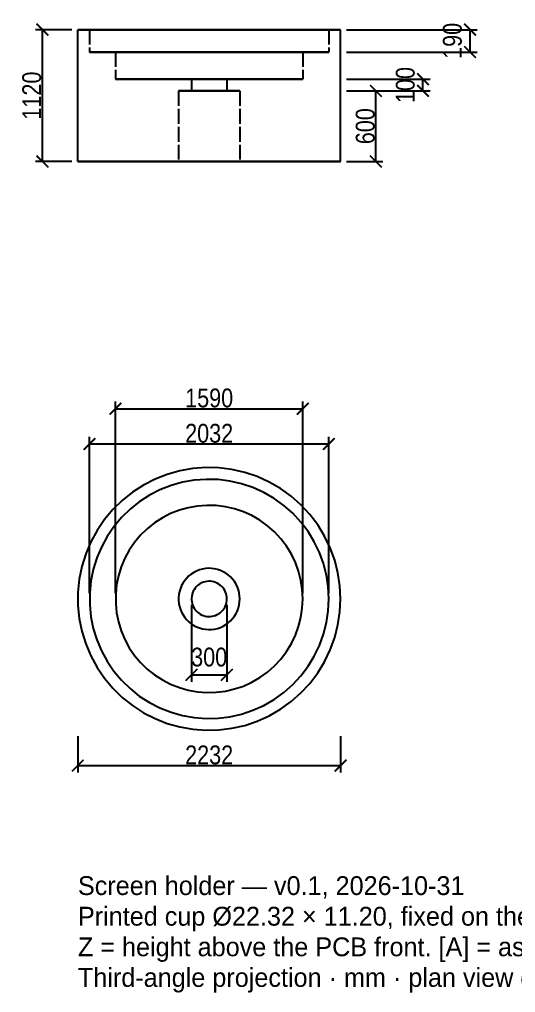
# Model space of a CAD drawing. Header units: millimetres. Extents: x -16 to 107, y -33 to 50.
# Drawn here: x -16.1 to 26, y -33.4 to 49.2 of the extents above; entities that cross this region are included whole.
import ezdxf

# ---------------------------------------------------------------- set-up
doc = ezdxf.new("R2010")
doc.units = ezdxf.units.MM
doc.linetypes.add('DASHED', pattern=[1.524, 1.27, -0.254])
for name, color, linetype in [('DIMS', 3, 'CONTINUOUS'), ('HIDDEN', 8, 'DASHED'), ('TEXT', 7, 'CONTINUOUS'), ('VISIBLE', 7, 'CONTINUOUS')]:
    doc.layers.add(name, color=color, linetype=linetype)
doc.styles.add('OpenSansCondensed-Light', font='OpenSansCondensed-Light.ttf')
doc.dimstyles.new('EZDXF', dxfattribs={"dimtxt": 0.25, "dimasz": 0.175, "dimexe": 0.375, "dimexo": 0.125, "dimgap": 0.1, "dimtad": 1, "dimlfac": 100, "dimzin": 12, "dimdsep": 46, "dimtxsty": 'OpenSansCondensed-Light', "dimblk": 'ARCHTICK', "dimcen": 2.5, "dimazin": 3, "dimtfac": 0.5, "dimtmove": 2, "dimatfit": 3})

# ---------------------------------------------------------------- blocks, each defined once
blk = doc.blocks.new('_ARCHTICK')
at = {"color": 0, "linetype": 'BYBLOCK', "const_width": 0.15}
blk.add_lwpolyline([(-0.5, -0.5), (0.5, 0.5)], dxfattribs=at)

msp = doc.modelspace()

# ---------------------------------------------------------------- linework, layer by layer
at = {"layer": 'HIDDEN'}
for points in [[(-11.16, 48.35653), (-10.80571, 48.35653), (-10.45143, 48.35653), (-10.09714, 48.35653), (-9.74286, 48.35653), (-9.38857, 48.35653), (-9.03429, 48.35653), (-8.68, 48.35653), (-8.32571, 48.35653), (-7.97143, 48.35653), (-7.61714, 48.35653), (-7.26286, 48.35653), (-6.90857, 48.35653), (-6.55429, 48.35653), (-6.2, 48.35653), (-5.84571, 48.35653), (-5.49143, 48.35653), (-5.13714, 48.35653), (-4.78286, 48.35653), (-4.42857, 48.35653), (-4.07429, 48.35653), (-3.72, 48.35653), (-3.36571, 48.35653), (-3.01143, 48.35653), (-2.65714, 48.35653), (-2.30286, 48.35653), (-1.94857, 48.35653), (-1.59429, 48.35653), (-1.24, 48.35653), (-0.88571, 48.35653), (-0.53143, 48.35653), (-0.17714, 48.35653), (0.17714, 48.35653), (0.53143, 48.35653), (0.88571, 48.35653), (1.24, 48.35653), (1.59429, 48.35653), (1.94857, 48.35653), (2.30286, 48.35653), (2.65714, 48.35653), (3.01143, 48.35653), (3.36571, 48.35653), (3.72, 48.35653), (4.07429, 48.35653), (4.42857, 48.35653), (4.78286, 48.35653), (5.13714, 48.35653), (5.49143, 48.35653), (5.84571, 48.35653), (6.2, 48.35653), (6.55429, 48.35653), (6.90857, 48.35653), (7.26286, 48.35653), (7.61714, 48.35653), (7.97143, 48.35653), (8.32571, 48.35653), (8.68, 48.35653), (9.03429, 48.35653), (9.38857, 48.35653), (9.74286, 48.35653), (10.09714, 48.35653), (10.45143, 48.35653), (10.80571, 48.35653), (11.16, 48.35653)], [(10.16, 48.35653), (9.83746, 48.35653), (9.51492, 48.35653), (9.19238, 48.35653), (8.86984, 48.35653), (8.5473, 48.35653), (8.22476, 48.35653), (7.90222, 48.35653), (7.57968, 48.35653), (7.25714, 48.35653), (6.9346, 48.35653), (6.61206, 48.35653), (6.28952, 48.35653), (5.96698, 48.35653), (5.64444, 48.35653), (5.3219, 48.35653), (4.99937, 48.35653), (4.67683, 48.35653), (4.35429, 48.35653), (4.03175, 48.35653), (3.70921, 48.35653), (3.38667, 48.35653), (3.06413, 48.35653), (2.74159, 48.35653), (2.41905, 48.35653), (2.09651, 48.35653), (1.77397, 48.35653), (1.45143, 48.35653), (1.12889, 48.35653), (0.80635, 48.35653), (0.48381, 48.35653), (0.16127, 48.35653), (-0.16127, 48.35653), (-0.48381, 48.35653), (-0.80635, 48.35653), (-1.12889, 48.35653), (-1.45143, 48.35653), (-1.77397, 48.35653), (-2.09651, 48.35653), (-2.41905, 48.35653), (-2.74159, 48.35653), (-3.06413, 48.35653), (-3.38667, 48.35653), (-3.70921, 48.35653), (-4.03175, 48.35653), (-4.35429, 48.35653), (-4.67683, 48.35653), (-4.99937, 48.35653), (-5.3219, 48.35653), (-5.64444, 48.35653), (-5.96698, 48.35653), (-6.28952, 48.35653), (-6.61206, 48.35653), (-6.9346, 48.35653), (-7.25714, 48.35653), (-7.57968, 48.35653), (-7.90222, 48.35653), (-8.22476, 48.35653), (-8.5473, 48.35653), (-8.86984, 48.35653), (-9.19238, 48.35653), (-9.51492, 48.35653), (-9.83746, 48.35653), (-10.16, 48.35653)], [(-10.16, 48.35653), (-9.83746, 48.35653), (-9.51492, 48.35653), (-9.19238, 48.35653), (-8.86984, 48.35653), (-8.5473, 48.35653), (-8.22476, 48.35653), (-7.90222, 48.35653), (-7.57968, 48.35653), (-7.25714, 48.35653), (-6.9346, 48.35653), (-6.61206, 48.35653), (-6.28952, 48.35653), (-5.96698, 48.35653), (-5.64444, 48.35653), (-5.3219, 48.35653), (-4.99937, 48.35653), (-4.67683, 48.35653), (-4.35429, 48.35653), (-4.03175, 48.35653), (-3.70921, 48.35653), (-3.38667, 48.35653), (-3.06413, 48.35653), (-2.74159, 48.35653), (-2.41905, 48.35653), (-2.09651, 48.35653), (-1.77397, 48.35653), (-1.45143, 48.35653), (-1.12889, 48.35653), (-0.80635, 48.35653), (-0.48381, 48.35653), (-0.16127, 48.35653), (0.16127, 48.35653), (0.48381, 48.35653), (0.80635, 48.35653), (1.12889, 48.35653), (1.45143, 48.35653), (1.77397, 48.35653), (2.09651, 48.35653), (2.41905, 48.35653), (2.74159, 48.35653), (3.06413, 48.35653), (3.38667, 48.35653), (3.70921, 48.35653), (4.03175, 48.35653), (4.35429, 48.35653), (4.67683, 48.35653), (4.99937, 48.35653), (5.3219, 48.35653), (5.64444, 48.35653), (5.96698, 48.35653), (6.28952, 48.35653), (6.61206, 48.35653), (6.9346, 48.35653), (7.25714, 48.35653), (7.57968, 48.35653), (7.90222, 48.35653), (8.22476, 48.35653), (8.5473, 48.35653), (8.86984, 48.35653), (9.19238, 48.35653), (9.51492, 48.35653), (9.83746, 48.35653), (10.16, 48.35653)], [(-10.16, 48.35653), (-10.16, 46.45653)], [(10.16, 48.35653), (10.16, 46.45653)], [(10.16, 46.45653), (9.83746, 46.45653), (9.51492, 46.45653), (9.19238, 46.45653), (8.86984, 46.45653), (8.5473, 46.45653), (8.22476, 46.45653), (7.90222, 46.45653), (7.57968, 46.45653), (7.25714, 46.45653), (6.9346, 46.45653), (6.61206, 46.45653), (6.28952, 46.45653), (5.96698, 46.45653), (5.64444, 46.45653), (5.3219, 46.45653), (4.99937, 46.45653), (4.67683, 46.45653), (4.35429, 46.45653), (4.03175, 46.45653), (3.70921, 46.45653), (3.38667, 46.45653), (3.06413, 46.45653), (2.74159, 46.45653), (2.41905, 46.45653), (2.09651, 46.45653), (1.77397, 46.45653), (1.45143, 46.45653), (1.12889, 46.45653), (0.80635, 46.45653), (0.48381, 46.45653), (0.16127, 46.45653), (-0.16127, 46.45653), (-0.48381, 46.45653), (-0.80635, 46.45653), (-1.12889, 46.45653), (-1.45143, 46.45653), (-1.77397, 46.45653), (-2.09651, 46.45653), (-2.41905, 46.45653), (-2.74159, 46.45653), (-3.06413, 46.45653), (-3.38667, 46.45653), (-3.70921, 46.45653), (-4.03175, 46.45653), (-4.35429, 46.45653), (-4.67683, 46.45653), (-4.99937, 46.45653), (-5.3219, 46.45653), (-5.64444, 46.45653), (-5.96698, 46.45653), (-6.28952, 46.45653), (-6.61206, 46.45653), (-6.9346, 46.45653), (-7.25714, 46.45653), (-7.57968, 46.45653), (-7.90222, 46.45653), (-8.22476, 46.45653), (-8.5473, 46.45653), (-8.86984, 46.45653), (-9.19238, 46.45653), (-9.51492, 46.45653), (-9.83746, 46.45653), (-10.16, 46.45653)], [(-10.16, 46.45653), (-9.83746, 46.45653), (-9.51492, 46.45653), (-9.19238, 46.45653), (-8.86984, 46.45653), (-8.5473, 46.45653), (-8.22476, 46.45653), (-7.90222, 46.45653), (-7.57968, 46.45653), (-7.25714, 46.45653), (-6.9346, 46.45653), (-6.61206, 46.45653), (-6.28952, 46.45653), (-5.96698, 46.45653), (-5.64444, 46.45653), (-5.3219, 46.45653), (-4.99937, 46.45653), (-4.67683, 46.45653), (-4.35429, 46.45653), (-4.03175, 46.45653), (-3.70921, 46.45653), (-3.38667, 46.45653), (-3.06413, 46.45653), (-2.74159, 46.45653), (-2.41905, 46.45653), (-2.09651, 46.45653), (-1.77397, 46.45653), (-1.45143, 46.45653), (-1.12889, 46.45653), (-0.80635, 46.45653), (-0.48381, 46.45653), (-0.16127, 46.45653), (0.16127, 46.45653), (0.48381, 46.45653), (0.80635, 46.45653), (1.12889, 46.45653), (1.45143, 46.45653), (1.77397, 46.45653), (2.09651, 46.45653), (2.41905, 46.45653), (2.74159, 46.45653), (3.06413, 46.45653), (3.38667, 46.45653), (3.70921, 46.45653), (4.03175, 46.45653), (4.35429, 46.45653), (4.67683, 46.45653), (4.99937, 46.45653), (5.3219, 46.45653), (5.64444, 46.45653), (5.96698, 46.45653), (6.28952, 46.45653), (6.61206, 46.45653), (6.9346, 46.45653), (7.25714, 46.45653), (7.57968, 46.45653), (7.90222, 46.45653), (8.22476, 46.45653), (8.5473, 46.45653), (8.86984, 46.45653), (9.19238, 46.45653), (9.51492, 46.45653), (9.83746, 46.45653), (10.16, 46.45653)], [(7.95, 46.45653), (7.69762, 46.45653), (7.44524, 46.45653), (7.19286, 46.45653), (6.94048, 46.45653), (6.6881, 46.45653), (6.43571, 46.45653), (6.18333, 46.45653), (5.93095, 46.45653), (5.67857, 46.45653), (5.42619, 46.45653), (5.17381, 46.45653), (4.92143, 46.45653), (4.66905, 46.45653), (4.41667, 46.45653), (4.16429, 46.45653), (3.9119, 46.45653), (3.65952, 46.45653), (3.40714, 46.45653), (3.15476, 46.45653), (2.90238, 46.45653), (2.65, 46.45653), (2.39762, 46.45653), (2.14524, 46.45653), (1.89286, 46.45653), (1.64048, 46.45653), (1.3881, 46.45653), (1.13571, 46.45653), (0.88333, 46.45653), (0.63095, 46.45653), (0.37857, 46.45653), (0.12619, 46.45653), (-0.12619, 46.45653), (-0.37857, 46.45653), (-0.63095, 46.45653), (-0.88333, 46.45653), (-1.13571, 46.45653), (-1.3881, 46.45653), (-1.64048, 46.45653), (-1.89286, 46.45653), (-2.14524, 46.45653), (-2.39762, 46.45653), (-2.65, 46.45653), (-2.90238, 46.45653), (-3.15476, 46.45653), (-3.40714, 46.45653), (-3.65952, 46.45653), (-3.9119, 46.45653), (-4.16429, 46.45653), (-4.41667, 46.45653), (-4.66905, 46.45653), (-4.92143, 46.45653), (-5.17381, 46.45653), (-5.42619, 46.45653), (-5.67857, 46.45653), (-5.93095, 46.45653), (-6.18333, 46.45653), (-6.43571, 46.45653), (-6.6881, 46.45653), (-6.94048, 46.45653), (-7.19286, 46.45653), (-7.44524, 46.45653), (-7.69762, 46.45653), (-7.95, 46.45653)], [(-7.95, 46.45653), (-7.69762, 46.45653), (-7.44524, 46.45653), (-7.19286, 46.45653), (-6.94048, 46.45653), (-6.6881, 46.45653), (-6.43571, 46.45653), (-6.18333, 46.45653), (-5.93095, 46.45653), (-5.67857, 46.45653), (-5.42619, 46.45653), (-5.17381, 46.45653), (-4.92143, 46.45653), (-4.66905, 46.45653), (-4.41667, 46.45653), (-4.16429, 46.45653), (-3.9119, 46.45653), (-3.65952, 46.45653), (-3.40714, 46.45653), (-3.15476, 46.45653), (-2.90238, 46.45653), (-2.65, 46.45653), (-2.39762, 46.45653), (-2.14524, 46.45653), (-1.89286, 46.45653), (-1.64048, 46.45653), (-1.3881, 46.45653), (-1.13571, 46.45653), (-0.88333, 46.45653), (-0.63095, 46.45653), (-0.37857, 46.45653), (-0.12619, 46.45653), (0.12619, 46.45653), (0.37857, 46.45653), (0.63095, 46.45653), (0.88333, 46.45653), (1.13571, 46.45653), (1.3881, 46.45653), (1.64048, 46.45653), (1.89286, 46.45653), (2.14524, 46.45653), (2.39762, 46.45653), (2.65, 46.45653), (2.90238, 46.45653), (3.15476, 46.45653), (3.40714, 46.45653), (3.65952, 46.45653), (3.9119, 46.45653), (4.16429, 46.45653), (4.41667, 46.45653), (4.66905, 46.45653), (4.92143, 46.45653), (5.17381, 46.45653), (5.42619, 46.45653), (5.67857, 46.45653), (5.93095, 46.45653), (6.18333, 46.45653), (6.43571, 46.45653), (6.6881, 46.45653), (6.94048, 46.45653), (7.19286, 46.45653), (7.44524, 46.45653), (7.69762, 46.45653), (7.95, 46.45653)], [(-7.95, 46.45653), (-7.95, 44.15653)], [(7.95, 46.45653), (7.95, 44.15653)], [(7.95, 44.15653), (7.69762, 44.15653), (7.44524, 44.15653), (7.19286, 44.15653), (6.94048, 44.15653), (6.6881, 44.15653), (6.43571, 44.15653), (6.18333, 44.15653), (5.93095, 44.15653), (5.67857, 44.15653), (5.42619, 44.15653), (5.17381, 44.15653), (4.92143, 44.15653), (4.66905, 44.15653), (4.41667, 44.15653), (4.16429, 44.15653), (3.9119, 44.15653), (3.65952, 44.15653), (3.40714, 44.15653), (3.15476, 44.15653), (2.90238, 44.15653), (2.65, 44.15653), (2.39762, 44.15653), (2.14524, 44.15653), (1.89286, 44.15653), (1.64048, 44.15653), (1.3881, 44.15653), (1.13571, 44.15653), (0.88333, 44.15653), (0.63095, 44.15653), (0.37857, 44.15653), (0.12619, 44.15653), (-0.12619, 44.15653), (-0.37857, 44.15653), (-0.63095, 44.15653), (-0.88333, 44.15653), (-1.13571, 44.15653), (-1.3881, 44.15653), (-1.64048, 44.15653), (-1.89286, 44.15653), (-2.14524, 44.15653), (-2.39762, 44.15653), (-2.65, 44.15653), (-2.90238, 44.15653), (-3.15476, 44.15653), (-3.40714, 44.15653), (-3.65952, 44.15653), (-3.9119, 44.15653), (-4.16429, 44.15653), (-4.41667, 44.15653), (-4.66905, 44.15653), (-4.92143, 44.15653), (-5.17381, 44.15653), (-5.42619, 44.15653), (-5.67857, 44.15653), (-5.93095, 44.15653), (-6.18333, 44.15653), (-6.43571, 44.15653), (-6.6881, 44.15653), (-6.94048, 44.15653), (-7.19286, 44.15653), (-7.44524, 44.15653), (-7.69762, 44.15653), (-7.95, 44.15653)], [(-7.95, 44.15653), (-7.69762, 44.15653), (-7.44524, 44.15653), (-7.19286, 44.15653), (-6.94048, 44.15653), (-6.6881, 44.15653), (-6.43571, 44.15653), (-6.18333, 44.15653), (-5.93095, 44.15653), (-5.67857, 44.15653), (-5.42619, 44.15653), (-5.17381, 44.15653), (-4.92143, 44.15653), (-4.66905, 44.15653), (-4.41667, 44.15653), (-4.16429, 44.15653), (-3.9119, 44.15653), (-3.65952, 44.15653), (-3.40714, 44.15653), (-3.15476, 44.15653), (-2.90238, 44.15653), (-2.65, 44.15653), (-2.39762, 44.15653), (-2.14524, 44.15653), (-1.89286, 44.15653), (-1.64048, 44.15653), (-1.3881, 44.15653), (-1.13571, 44.15653), (-0.88333, 44.15653), (-0.63095, 44.15653), (-0.37857, 44.15653), (-0.12619, 44.15653), (0.12619, 44.15653), (0.37857, 44.15653), (0.63095, 44.15653), (0.88333, 44.15653), (1.13571, 44.15653), (1.3881, 44.15653), (1.64048, 44.15653), (1.89286, 44.15653), (2.14524, 44.15653), (2.39762, 44.15653), (2.65, 44.15653), (2.90238, 44.15653), (3.15476, 44.15653), (3.40714, 44.15653), (3.65952, 44.15653), (3.9119, 44.15653), (4.16429, 44.15653), (4.41667, 44.15653), (4.66905, 44.15653), (4.92143, 44.15653), (5.17381, 44.15653), (5.42619, 44.15653), (5.67857, 44.15653), (5.93095, 44.15653), (6.18333, 44.15653), (6.43571, 44.15653), (6.6881, 44.15653), (6.94048, 44.15653), (7.19286, 44.15653), (7.44524, 44.15653), (7.69762, 44.15653), (7.95, 44.15653)], [(1.5, 44.15653), (1.45238, 44.15653), (1.40476, 44.15653), (1.35714, 44.15653), (1.30952, 44.15653), (1.2619, 44.15653), (1.21429, 44.15653), (1.16667, 44.15653), (1.11905, 44.15653), (1.07143, 44.15653), (1.02381, 44.15653), (0.97619, 44.15653), (0.92857, 44.15653), (0.88095, 44.15653), (0.83333, 44.15653), (0.78571, 44.15653), (0.7381, 44.15653), (0.69048, 44.15653), (0.64286, 44.15653), (0.59524, 44.15653), (0.54762, 44.15653), (0.5, 44.15653), (0.45238, 44.15653), (0.40476, 44.15653), (0.35714, 44.15653), (0.30952, 44.15653), (0.2619, 44.15653), (0.21429, 44.15653), (0.16667, 44.15653), (0.11905, 44.15653), (0.07143, 44.15653), (0.02381, 44.15653), (-0.02381, 44.15653), (-0.07143, 44.15653), (-0.11905, 44.15653), (-0.16667, 44.15653), (-0.21429, 44.15653), (-0.2619, 44.15653), (-0.30952, 44.15653), (-0.35714, 44.15653), (-0.40476, 44.15653), (-0.45238, 44.15653), (-0.5, 44.15653), (-0.54762, 44.15653), (-0.59524, 44.15653), (-0.64286, 44.15653), (-0.69048, 44.15653), (-0.7381, 44.15653), (-0.78571, 44.15653), (-0.83333, 44.15653), (-0.88095, 44.15653), (-0.92857, 44.15653), (-0.97619, 44.15653), (-1.02381, 44.15653), (-1.07143, 44.15653), (-1.11905, 44.15653), (-1.16667, 44.15653), (-1.21429, 44.15653), (-1.2619, 44.15653), (-1.30952, 44.15653), (-1.35714, 44.15653), (-1.40476, 44.15653), (-1.45238, 44.15653), (-1.5, 44.15653)], [(-1.5, 44.15653), (-1.45238, 44.15653), (-1.40476, 44.15653), (-1.35714, 44.15653), (-1.30952, 44.15653), (-1.2619, 44.15653), (-1.21429, 44.15653), (-1.16667, 44.15653), (-1.11905, 44.15653), (-1.07143, 44.15653), (-1.02381, 44.15653), (-0.97619, 44.15653), (-0.92857, 44.15653), (-0.88095, 44.15653), (-0.83333, 44.15653), (-0.78571, 44.15653), (-0.7381, 44.15653), (-0.69048, 44.15653), (-0.64286, 44.15653), (-0.59524, 44.15653), (-0.54762, 44.15653), (-0.5, 44.15653), (-0.45238, 44.15653), (-0.40476, 44.15653), (-0.35714, 44.15653), (-0.30952, 44.15653), (-0.2619, 44.15653), (-0.21429, 44.15653), (-0.16667, 44.15653), (-0.11905, 44.15653), (-0.07143, 44.15653), (-0.02381, 44.15653), (0.02381, 44.15653), (0.07143, 44.15653), (0.11905, 44.15653), (0.16667, 44.15653), (0.21429, 44.15653), (0.2619, 44.15653), (0.30952, 44.15653), (0.35714, 44.15653), (0.40476, 44.15653), (0.45238, 44.15653), (0.5, 44.15653), (0.54762, 44.15653), (0.59524, 44.15653), (0.64286, 44.15653), (0.69048, 44.15653), (0.7381, 44.15653), (0.78571, 44.15653), (0.83333, 44.15653), (0.88095, 44.15653), (0.92857, 44.15653), (0.97619, 44.15653), (1.02381, 44.15653), (1.07143, 44.15653), (1.11905, 44.15653), (1.16667, 44.15653), (1.21429, 44.15653), (1.2619, 44.15653), (1.30952, 44.15653), (1.35714, 44.15653), (1.40476, 44.15653), (1.45238, 44.15653), (1.5, 44.15653)], [(-1.5, 44.15653), (-1.5, 43.15653)], [(1.5, 44.15653), (1.5, 43.15653)], [(2.6, 43.15653), (2.51746, 43.15653), (2.43492, 43.15653), (2.35238, 43.15653), (2.26984, 43.15653), (2.1873, 43.15653), (2.10476, 43.15653), (2.02222, 43.15653), (1.93968, 43.15653), (1.85714, 43.15653), (1.7746, 43.15653), (1.69206, 43.15653), (1.60952, 43.15653), (1.52698, 43.15653), (1.44444, 43.15653), (1.3619, 43.15653), (1.27937, 43.15653), (1.19683, 43.15653), (1.11429, 43.15653), (1.03175, 43.15653), (0.94921, 43.15653), (0.86667, 43.15653), (0.78413, 43.15653), (0.70159, 43.15653), (0.61905, 43.15653), (0.53651, 43.15653), (0.45397, 43.15653), (0.37143, 43.15653), (0.28889, 43.15653), (0.20635, 43.15653), (0.12381, 43.15653), (0.04127, 43.15653), (-0.04127, 43.15653), (-0.12381, 43.15653), (-0.20635, 43.15653), (-0.28889, 43.15653), (-0.37143, 43.15653), (-0.45397, 43.15653), (-0.53651, 43.15653), (-0.61905, 43.15653), (-0.70159, 43.15653), (-0.78413, 43.15653), (-0.86667, 43.15653), (-0.94921, 43.15653), (-1.03175, 43.15653), (-1.11429, 43.15653), (-1.19683, 43.15653), (-1.27937, 43.15653), (-1.3619, 43.15653), (-1.44444, 43.15653), (-1.52698, 43.15653), (-1.60952, 43.15653), (-1.69206, 43.15653), (-1.7746, 43.15653), (-1.85714, 43.15653), (-1.93968, 43.15653), (-2.02222, 43.15653), (-2.10476, 43.15653), (-2.1873, 43.15653), (-2.26984, 43.15653), (-2.35238, 43.15653), (-2.43492, 43.15653), (-2.51746, 43.15653), (-2.6, 43.15653)], [(-2.6, 43.15653), (-2.51746, 43.15653), (-2.43492, 43.15653), (-2.35238, 43.15653), (-2.26984, 43.15653), (-2.1873, 43.15653), (-2.10476, 43.15653), (-2.02222, 43.15653), (-1.93968, 43.15653), (-1.85714, 43.15653), (-1.7746, 43.15653), (-1.69206, 43.15653), (-1.60952, 43.15653), (-1.52698, 43.15653), (-1.44444, 43.15653), (-1.3619, 43.15653), (-1.27937, 43.15653), (-1.19683, 43.15653), (-1.11429, 43.15653), (-1.03175, 43.15653), (-0.94921, 43.15653), (-0.86667, 43.15653), (-0.78413, 43.15653), (-0.70159, 43.15653), (-0.61905, 43.15653), (-0.53651, 43.15653), (-0.45397, 43.15653), (-0.37143, 43.15653), (-0.28889, 43.15653), (-0.20635, 43.15653), (-0.12381, 43.15653), (-0.04127, 43.15653), (0.04127, 43.15653), (0.12381, 43.15653), (0.20635, 43.15653), (0.28889, 43.15653), (0.37143, 43.15653), (0.45397, 43.15653), (0.53651, 43.15653), (0.61905, 43.15653), (0.70159, 43.15653), (0.78413, 43.15653), (0.86667, 43.15653), (0.94921, 43.15653), (1.03175, 43.15653), (1.11429, 43.15653), (1.19683, 43.15653), (1.27937, 43.15653), (1.3619, 43.15653), (1.44444, 43.15653), (1.52698, 43.15653), (1.60952, 43.15653), (1.69206, 43.15653), (1.7746, 43.15653), (1.85714, 43.15653), (1.93968, 43.15653), (2.02222, 43.15653), (2.10476, 43.15653), (2.1873, 43.15653), (2.26984, 43.15653), (2.35238, 43.15653), (2.43492, 43.15653), (2.51746, 43.15653), (2.6, 43.15653)], [(-2.6, 43.15653), (-2.6, 37.15653)], [(1.5, 43.15653), (1.45238, 43.15653), (1.40476, 43.15653), (1.35714, 43.15653), (1.30952, 43.15653), (1.2619, 43.15653), (1.21429, 43.15653), (1.16667, 43.15653), (1.11905, 43.15653), (1.07143, 43.15653), (1.02381, 43.15653), (0.97619, 43.15653), (0.92857, 43.15653), (0.88095, 43.15653), (0.83333, 43.15653), (0.78571, 43.15653), (0.7381, 43.15653), (0.69048, 43.15653), (0.64286, 43.15653), (0.59524, 43.15653), (0.54762, 43.15653), (0.5, 43.15653), (0.45238, 43.15653), (0.40476, 43.15653), (0.35714, 43.15653), (0.30952, 43.15653), (0.2619, 43.15653), (0.21429, 43.15653), (0.16667, 43.15653), (0.11905, 43.15653), (0.07143, 43.15653), (0.02381, 43.15653), (-0.02381, 43.15653), (-0.07143, 43.15653), (-0.11905, 43.15653), (-0.16667, 43.15653), (-0.21429, 43.15653), (-0.2619, 43.15653), (-0.30952, 43.15653), (-0.35714, 43.15653), (-0.40476, 43.15653), (-0.45238, 43.15653), (-0.5, 43.15653), (-0.54762, 43.15653), (-0.59524, 43.15653), (-0.64286, 43.15653), (-0.69048, 43.15653), (-0.7381, 43.15653), (-0.78571, 43.15653), (-0.83333, 43.15653), (-0.88095, 43.15653), (-0.92857, 43.15653), (-0.97619, 43.15653), (-1.02381, 43.15653), (-1.07143, 43.15653), (-1.11905, 43.15653), (-1.16667, 43.15653), (-1.21429, 43.15653), (-1.2619, 43.15653), (-1.30952, 43.15653), (-1.35714, 43.15653), (-1.40476, 43.15653), (-1.45238, 43.15653), (-1.5, 43.15653)], [(-1.5, 43.15653), (-1.45238, 43.15653), (-1.40476, 43.15653), (-1.35714, 43.15653), (-1.30952, 43.15653), (-1.2619, 43.15653), (-1.21429, 43.15653), (-1.16667, 43.15653), (-1.11905, 43.15653), (-1.07143, 43.15653), (-1.02381, 43.15653), (-0.97619, 43.15653), (-0.92857, 43.15653), (-0.88095, 43.15653), (-0.83333, 43.15653), (-0.78571, 43.15653), (-0.7381, 43.15653), (-0.69048, 43.15653), (-0.64286, 43.15653), (-0.59524, 43.15653), (-0.54762, 43.15653), (-0.5, 43.15653), (-0.45238, 43.15653), (-0.40476, 43.15653), (-0.35714, 43.15653), (-0.30952, 43.15653), (-0.2619, 43.15653), (-0.21429, 43.15653), (-0.16667, 43.15653), (-0.11905, 43.15653), (-0.07143, 43.15653), (-0.02381, 43.15653), (0.02381, 43.15653), (0.07143, 43.15653), (0.11905, 43.15653), (0.16667, 43.15653), (0.21429, 43.15653), (0.2619, 43.15653), (0.30952, 43.15653), (0.35714, 43.15653), (0.40476, 43.15653), (0.45238, 43.15653), (0.5, 43.15653), (0.54762, 43.15653), (0.59524, 43.15653), (0.64286, 43.15653), (0.69048, 43.15653), (0.7381, 43.15653), (0.78571, 43.15653), (0.83333, 43.15653), (0.88095, 43.15653), (0.92857, 43.15653), (0.97619, 43.15653), (1.02381, 43.15653), (1.07143, 43.15653), (1.11905, 43.15653), (1.16667, 43.15653), (1.21429, 43.15653), (1.2619, 43.15653), (1.30952, 43.15653), (1.35714, 43.15653), (1.40476, 43.15653), (1.45238, 43.15653), (1.5, 43.15653)], [(2.6, 43.15653), (2.6, 37.15653)], [(-11.16, 37.15653), (-10.80571, 37.15653), (-10.45143, 37.15653), (-10.09714, 37.15653), (-9.74286, 37.15653), (-9.38857, 37.15653), (-9.03429, 37.15653), (-8.68, 37.15653), (-8.32571, 37.15653), (-7.97143, 37.15653), (-7.61714, 37.15653), (-7.26286, 37.15653), (-6.90857, 37.15653), (-6.55429, 37.15653), (-6.2, 37.15653), (-5.84571, 37.15653), (-5.49143, 37.15653), (-5.13714, 37.15653), (-4.78286, 37.15653), (-4.42857, 37.15653), (-4.07429, 37.15653), (-3.72, 37.15653), (-3.36571, 37.15653), (-3.01143, 37.15653), (-2.65714, 37.15653), (-2.30286, 37.15653), (-1.94857, 37.15653), (-1.59429, 37.15653), (-1.24, 37.15653), (-0.88571, 37.15653), (-0.53143, 37.15653), (-0.17714, 37.15653), (0.17714, 37.15653), (0.53143, 37.15653), (0.88571, 37.15653), (1.24, 37.15653), (1.59429, 37.15653), (1.94857, 37.15653), (2.30286, 37.15653), (2.65714, 37.15653), (3.01143, 37.15653), (3.36571, 37.15653), (3.72, 37.15653), (4.07429, 37.15653), (4.42857, 37.15653), (4.78286, 37.15653), (5.13714, 37.15653), (5.49143, 37.15653), (5.84571, 37.15653), (6.2, 37.15653), (6.55429, 37.15653), (6.90857, 37.15653), (7.26286, 37.15653), (7.61714, 37.15653), (7.97143, 37.15653), (8.32571, 37.15653), (8.68, 37.15653), (9.03429, 37.15653), (9.38857, 37.15653), (9.74286, 37.15653), (10.09714, 37.15653), (10.45143, 37.15653), (10.80571, 37.15653), (11.16, 37.15653)], [(2.6, 37.15653), (2.51746, 37.15653), (2.43492, 37.15653), (2.35238, 37.15653), (2.26984, 37.15653), (2.1873, 37.15653), (2.10476, 37.15653), (2.02222, 37.15653), (1.93968, 37.15653), (1.85714, 37.15653), (1.7746, 37.15653), (1.69206, 37.15653), (1.60952, 37.15653), (1.52698, 37.15653), (1.44444, 37.15653), (1.3619, 37.15653), (1.27937, 37.15653), (1.19683, 37.15653), (1.11429, 37.15653), (1.03175, 37.15653), (0.94921, 37.15653), (0.86667, 37.15653), (0.78413, 37.15653), (0.70159, 37.15653), (0.61905, 37.15653), (0.53651, 37.15653), (0.45397, 37.15653), (0.37143, 37.15653), (0.28889, 37.15653), (0.20635, 37.15653), (0.12381, 37.15653), (0.04127, 37.15653), (-0.04127, 37.15653), (-0.12381, 37.15653), (-0.20635, 37.15653), (-0.28889, 37.15653), (-0.37143, 37.15653), (-0.45397, 37.15653), (-0.53651, 37.15653), (-0.61905, 37.15653), (-0.70159, 37.15653), (-0.78413, 37.15653), (-0.86667, 37.15653), (-0.94921, 37.15653), (-1.03175, 37.15653), (-1.11429, 37.15653), (-1.19683, 37.15653), (-1.27937, 37.15653), (-1.3619, 37.15653), (-1.44444, 37.15653), (-1.52698, 37.15653), (-1.60952, 37.15653), (-1.69206, 37.15653), (-1.7746, 37.15653), (-1.85714, 37.15653), (-1.93968, 37.15653), (-2.02222, 37.15653), (-2.10476, 37.15653), (-2.1873, 37.15653), (-2.26984, 37.15653), (-2.35238, 37.15653), (-2.43492, 37.15653), (-2.51746, 37.15653), (-2.6, 37.15653)], [(-2.6, 37.15653), (-2.51746, 37.15653), (-2.43492, 37.15653), (-2.35238, 37.15653), (-2.26984, 37.15653), (-2.1873, 37.15653), (-2.10476, 37.15653), (-2.02222, 37.15653), (-1.93968, 37.15653), (-1.85714, 37.15653), (-1.7746, 37.15653), (-1.69206, 37.15653), (-1.60952, 37.15653), (-1.52698, 37.15653), (-1.44444, 37.15653), (-1.3619, 37.15653), (-1.27937, 37.15653), (-1.19683, 37.15653), (-1.11429, 37.15653), (-1.03175, 37.15653), (-0.94921, 37.15653), (-0.86667, 37.15653), (-0.78413, 37.15653), (-0.70159, 37.15653), (-0.61905, 37.15653), (-0.53651, 37.15653), (-0.45397, 37.15653), (-0.37143, 37.15653), (-0.28889, 37.15653), (-0.20635, 37.15653), (-0.12381, 37.15653), (-0.04127, 37.15653), (0.04127, 37.15653), (0.12381, 37.15653), (0.20635, 37.15653), (0.28889, 37.15653), (0.37143, 37.15653), (0.45397, 37.15653), (0.53651, 37.15653), (0.61905, 37.15653), (0.70159, 37.15653), (0.78413, 37.15653), (0.86667, 37.15653), (0.94921, 37.15653), (1.03175, 37.15653), (1.11429, 37.15653), (1.19683, 37.15653), (1.27937, 37.15653), (1.3619, 37.15653), (1.44444, 37.15653), (1.52698, 37.15653), (1.60952, 37.15653), (1.69206, 37.15653), (1.7746, 37.15653), (1.85714, 37.15653), (1.93968, 37.15653), (2.02222, 37.15653), (2.10476, 37.15653), (2.1873, 37.15653), (2.26984, 37.15653), (2.35238, 37.15653), (2.43492, 37.15653), (2.51746, 37.15653), (2.6, 37.15653)], [(11.16, 0), (11.10454, 1.11118), (10.93872, 2.21131), (10.66419, 3.28947), (10.28367, 4.33493), (9.80095, 5.33731), (9.22082, 6.28665), (8.54906, 7.17351), (7.79232, 7.98907), (6.95815, 8.72524), (6.05482, 9.37469), (5.09131, 9.93097), (4.07721, 10.38855), (3.02258, 10.74289), (1.93791, 10.99045), (0.83399, 11.12879), (-0.27823, 11.15653), (-1.38768, 11.07339), (-2.48333, 10.8802), (-3.55431, 10.57887), (-4.58996, 10.17241), (-5.58, 9.66484), (-6.51458, 9.06123), (-7.38441, 8.36756), (-8.18086, 7.59073), (-8.896, 6.73846), (-9.52273, 5.81922), (-10.05481, 4.84214), (-10.48697, 3.81694), (-10.8149, 2.75381), (-11.03535, 1.66331), (-11.14613, 0.55628), (-11.14613, -0.55628), (-11.03535, -1.66331), (-10.8149, -2.75381), (-10.48697, -3.81694), (-10.05481, -4.84214), (-9.52273, -5.81922), (-8.896, -6.73846), (-8.18086, -7.59073), (-7.38441, -8.36756), (-6.51458, -9.06123), (-5.58, -9.66484), (-4.58996, -10.17241), (-3.55431, -10.57887), (-2.48333, -10.8802), (-1.38768, -11.07339), (-0.27823, -11.15653), (0.83399, -11.12879), (1.93791, -10.99045), (3.02258, -10.74289), (4.07721, -10.38855), (5.09131, -9.93097), (6.05482, -9.37469), (6.95815, -8.72524), (7.79232, -7.98907), (8.54906, -7.17351), (9.22082, -6.28665), (9.80095, -5.33731), (10.28367, -4.33493), (10.66419, -3.28947), (10.93872, -2.21131), (11.10454, -1.11118), (11.16, 0)], [(10.16, 0), (10.10951, 1.01161), (9.95855, 2.01316), (9.70862, 2.99471), (9.3622, 3.9465), (8.92273, 4.85906), (8.39459, 5.72333), (7.78301, 6.53072), (7.09409, 7.27321), (6.33466, 7.94341), (5.51227, 8.53466), (4.6351, 9.0411), (3.71186, 9.45768), (2.75174, 9.78026), (1.76427, 10.00565), (0.75926, 10.13159), (-0.2533, 10.15684), (-1.26333, 10.08115), (-2.26081, 9.90527), (-3.23582, 9.63094), (-4.17868, 9.2609), (-5.08, 8.79882), (-5.93084, 8.24929), (-6.72273, 7.61778), (-7.44781, 6.91056), (-8.09887, 6.13465), (-8.66944, 5.29778), (-9.15384, 4.40826), (-9.54728, 3.47492), (-9.84583, 2.50706), (-10.04652, 1.51427), (-10.14737, 0.50643), (-10.14737, -0.50643), (-10.04652, -1.51427), (-9.84583, -2.50706), (-9.54728, -3.47492), (-9.15384, -4.40826), (-8.66944, -5.29778), (-8.09887, -6.13465), (-7.44781, -6.91056), (-6.72273, -7.61778), (-5.93084, -8.24929), (-5.08, -8.79882), (-4.17868, -9.2609), (-3.23582, -9.63094), (-2.26081, -9.90527), (-1.26333, -10.08115), (-0.2533, -10.15684), (0.75926, -10.13159), (1.76427, -10.00565), (2.75174, -9.78026), (3.71186, -9.45768), (4.6351, -9.0411), (5.51227, -8.53466), (6.33466, -7.94341), (7.09409, -7.27321), (7.78301, -6.53072), (8.39459, -5.72333), (8.92273, -4.85906), (9.3622, -3.9465), (9.70862, -2.99471), (9.95855, -2.01316), (10.10951, -1.01161), (10.16, 0)], [(7.95, 0), (7.91049, 0.79156), (7.79237, 1.57526), (7.5968, 2.3433), (7.32574, 3.08806), (6.98186, 3.80212), (6.5686, 4.47839), (6.09005, 5.11016), (5.55098, 5.69114), (4.95674, 6.21556), (4.31324, 6.67821), (3.62687, 7.07448), (2.90446, 7.40045), (2.15318, 7.65286), (1.3805, 7.82922), (0.5941, 7.92777), (-0.1982, 7.94753), (-0.98853, 7.8883), (-1.76904, 7.75068), (-2.53197, 7.53602), (-3.26973, 7.24647), (-3.975, 6.8849), (-4.64076, 6.45491), (-5.2604, 5.96076), (-5.82776, 5.40737), (-6.3372, 4.80025), (-6.78366, 4.14541), (-7.1627, 3.44938), (-7.47056, 2.71906), (-7.70416, 1.96172), (-7.86121, 1.18489), (-7.94012, 0.39627), (-7.94012, -0.39627), (-7.86121, -1.18489), (-7.70416, -1.96172), (-7.47056, -2.71906), (-7.1627, -3.44938), (-6.78366, -4.14541), (-6.3372, -4.80025), (-5.82776, -5.40737), (-5.2604, -5.96076), (-4.64076, -6.45491), (-3.975, -6.8849), (-3.26973, -7.24647), (-2.53197, -7.53602), (-1.76904, -7.75068), (-0.98853, -7.8883), (-0.1982, -7.94753), (0.5941, -7.92777), (1.3805, -7.82922), (2.15318, -7.65286), (2.90446, -7.40045), (3.62687, -7.07448), (4.31324, -6.67821), (4.95674, -6.21556), (5.55098, -5.69114), (6.09005, -5.11016), (6.5686, -4.47839), (6.98186, -3.80212), (7.32574, -3.08806), (7.5968, -2.3433), (7.79237, -1.57526), (7.91049, -0.79156), (7.95, 0)], [(2.6, 0), (2.58708, 0.25888), (2.54845, 0.51518), (2.48449, 0.76636), (2.39584, 1.00993), (2.28338, 1.24346), (2.14822, 1.46463), (1.99172, 1.67125), (1.81542, 1.86125), (1.62107, 2.03276), (1.41062, 2.18407), (1.18615, 2.31367), (0.94989, 2.42027), (0.70419, 2.50282), (0.45149, 2.5605), (0.1943, 2.59273), (-0.06482, 2.59919), (-0.32329, 2.57982), (-0.57855, 2.53481), (-0.82807, 2.46461), (-1.06935, 2.36992), (-1.3, 2.25167), (-1.51773, 2.11104), (-1.72038, 1.94943), (-1.90593, 1.76845), (-2.07254, 1.56989), (-2.21856, 1.35573), (-2.34252, 1.1281), (-2.4432, 0.88925), (-2.5196, 0.64157), (-2.57096, 0.38751), (-2.59677, 0.1296), (-2.59677, -0.1296), (-2.57096, -0.38751), (-2.5196, -0.64157), (-2.4432, -0.88925), (-2.34252, -1.1281), (-2.21856, -1.35573), (-2.07254, -1.56989), (-1.90593, -1.76845), (-1.72038, -1.94943), (-1.51773, -2.11104), (-1.3, -2.25167), (-1.06935, -2.36992), (-0.82807, -2.46461), (-0.57855, -2.53481), (-0.32329, -2.57982), (-0.06482, -2.59919), (0.1943, -2.59273), (0.45149, -2.5605), (0.70419, -2.50282), (0.94989, -2.42027), (1.18615, -2.31367), (1.41062, -2.18407), (1.62107, -2.03276), (1.81542, -1.86125), (1.99172, -1.67125), (2.14822, -1.46463), (2.28338, -1.24346), (2.39584, -1.00993), (2.48449, -0.76636), (2.54845, -0.51518), (2.58708, -0.25888), (2.6, 0)], [(2.6, 0), (2.58708, 0.25888), (2.54845, 0.51518), (2.48449, 0.76636), (2.39584, 1.00993), (2.28338, 1.24346), (2.14822, 1.46463), (1.99172, 1.67125), (1.81542, 1.86125), (1.62107, 2.03276), (1.41062, 2.18407), (1.18615, 2.31367), (0.94989, 2.42027), (0.70419, 2.50282), (0.45149, 2.5605), (0.1943, 2.59273), (-0.06482, 2.59919), (-0.32329, 2.57982), (-0.57855, 2.53481), (-0.82807, 2.46461), (-1.06935, 2.36992), (-1.3, 2.25167), (-1.51773, 2.11104), (-1.72038, 1.94943), (-1.90593, 1.76845), (-2.07254, 1.56989), (-2.21856, 1.35573), (-2.34252, 1.1281), (-2.4432, 0.88925), (-2.5196, 0.64157), (-2.57096, 0.38751), (-2.59677, 0.1296), (-2.59677, -0.1296), (-2.57096, -0.38751), (-2.5196, -0.64157), (-2.4432, -0.88925), (-2.34252, -1.1281), (-2.21856, -1.35573), (-2.07254, -1.56989), (-1.90593, -1.76845), (-1.72038, -1.94943), (-1.51773, -2.11104), (-1.3, -2.25167), (-1.06935, -2.36992), (-0.82807, -2.46461), (-0.57855, -2.53481), (-0.32329, -2.57982), (-0.06482, -2.59919), (0.1943, -2.59273), (0.45149, -2.5605), (0.70419, -2.50282), (0.94989, -2.42027), (1.18615, -2.31367), (1.41062, -2.18407), (1.62107, -2.03276), (1.81542, -1.86125), (1.99172, -1.67125), (2.14822, -1.46463), (2.28338, -1.24346), (2.39584, -1.00993), (2.48449, -0.76636), (2.54845, -0.51518), (2.58708, -0.25888), (2.6, 0)], [(1.5, 0), (1.49255, 0.14935), (1.47026, 0.29722), (1.43336, 0.44213), (1.38221, 0.58265), (1.31733, 0.71738), (1.23936, 0.84498), (1.14907, 0.96418), (1.04736, 1.0738), (0.93523, 1.17275), (0.81382, 1.26004), (0.68432, 1.33481), (0.54801, 1.39631), (0.40626, 1.44394), (0.26047, 1.47721), (0.1121, 1.49581), (-0.0374, 1.49953), (-0.18652, 1.48836), (-0.33378, 1.46239), (-0.47773, 1.42189), (-0.61693, 1.36726), (-0.75, 1.29904), (-0.87562, 1.21791), (-0.99253, 1.12467), (-1.09958, 1.02026), (-1.1957, 0.90571), (-1.27994, 0.78215), (-1.35145, 0.65083), (-1.40954, 0.51303), (-1.45362, 0.37014), (-1.48325, 0.22356), (-1.49814, 0.07477), (-1.49814, -0.07477), (-1.48325, -0.22356), (-1.45362, -0.37014), (-1.40954, -0.51303), (-1.35145, -0.65083), (-1.27994, -0.78215), (-1.1957, -0.90571), (-1.09958, -1.02026), (-0.99253, -1.12467), (-0.87562, -1.21791), (-0.75, -1.29904), (-0.61693, -1.36726), (-0.47773, -1.42189), (-0.33378, -1.46239), (-0.18652, -1.48836), (-0.0374, -1.49953), (0.1121, -1.49581), (0.26047, -1.47721), (0.40626, -1.44394), (0.54801, -1.39631), (0.68432, -1.33481), (0.81382, -1.26004), (0.93523, -1.17275), (1.04736, -1.0738), (1.14907, -0.96418), (1.23936, -0.84498), (1.31733, -0.71738), (1.38221, -0.58265), (1.43336, -0.44213), (1.47026, -0.29722), (1.49255, -0.14935), (1.5, 0)]]:
    msp.add_lwpolyline(points, dxfattribs=at)
at = {"layer": 'VISIBLE'}
for points in [[(11.16, 48.35653), (10.80571, 48.35653), (10.45143, 48.35653), (10.09714, 48.35653), (9.74286, 48.35653), (9.38857, 48.35653), (9.03429, 48.35653), (8.68, 48.35653), (8.32571, 48.35653), (7.97143, 48.35653), (7.61714, 48.35653), (7.26286, 48.35653), (6.90857, 48.35653), (6.55429, 48.35653), (6.2, 48.35653), (5.84571, 48.35653), (5.49143, 48.35653), (5.13714, 48.35653), (4.78286, 48.35653), (4.42857, 48.35653), (4.07429, 48.35653), (3.72, 48.35653), (3.36571, 48.35653), (3.01143, 48.35653), (2.65714, 48.35653), (2.30286, 48.35653), (1.94857, 48.35653), (1.59429, 48.35653), (1.24, 48.35653), (0.88571, 48.35653), (0.53143, 48.35653), (0.17714, 48.35653), (-0.17714, 48.35653), (-0.53143, 48.35653), (-0.88571, 48.35653), (-1.24, 48.35653), (-1.59429, 48.35653), (-1.94857, 48.35653), (-2.30286, 48.35653), (-2.65714, 48.35653), (-3.01143, 48.35653), (-3.36571, 48.35653), (-3.72, 48.35653), (-4.07429, 48.35653), (-4.42857, 48.35653), (-4.78286, 48.35653), (-5.13714, 48.35653), (-5.49143, 48.35653), (-5.84571, 48.35653), (-6.2, 48.35653), (-6.55429, 48.35653), (-6.90857, 48.35653), (-7.26286, 48.35653), (-7.61714, 48.35653), (-7.97143, 48.35653), (-8.32571, 48.35653), (-8.68, 48.35653), (-9.03429, 48.35653), (-9.38857, 48.35653), (-9.74286, 48.35653), (-10.09714, 48.35653), (-10.45143, 48.35653), (-10.80571, 48.35653), (-11.16, 48.35653)], [(-11.16, 37.15653), (-11.16, 48.35653)], [(11.16, 37.15653), (11.16, 48.35653)], [(11.16, 37.15653), (10.80571, 37.15653), (10.45143, 37.15653), (10.09714, 37.15653), (9.74286, 37.15653), (9.38857, 37.15653), (9.03429, 37.15653), (8.68, 37.15653), (8.32571, 37.15653), (7.97143, 37.15653), (7.61714, 37.15653), (7.26286, 37.15653), (6.90857, 37.15653), (6.55429, 37.15653), (6.2, 37.15653), (5.84571, 37.15653), (5.49143, 37.15653), (5.13714, 37.15653), (4.78286, 37.15653), (4.42857, 37.15653), (4.07429, 37.15653), (3.72, 37.15653), (3.36571, 37.15653), (3.01143, 37.15653), (2.65714, 37.15653), (2.30286, 37.15653), (1.94857, 37.15653), (1.59429, 37.15653), (1.24, 37.15653), (0.88571, 37.15653), (0.53143, 37.15653), (0.17714, 37.15653), (-0.17714, 37.15653), (-0.53143, 37.15653), (-0.88571, 37.15653), (-1.24, 37.15653), (-1.59429, 37.15653), (-1.94857, 37.15653), (-2.30286, 37.15653), (-2.65714, 37.15653), (-3.01143, 37.15653), (-3.36571, 37.15653), (-3.72, 37.15653), (-4.07429, 37.15653), (-4.42857, 37.15653), (-4.78286, 37.15653), (-5.13714, 37.15653), (-5.49143, 37.15653), (-5.84571, 37.15653), (-6.2, 37.15653), (-6.55429, 37.15653), (-6.90857, 37.15653), (-7.26286, 37.15653), (-7.61714, 37.15653), (-7.97143, 37.15653), (-8.32571, 37.15653), (-8.68, 37.15653), (-9.03429, 37.15653), (-9.38857, 37.15653), (-9.74286, 37.15653), (-10.09714, 37.15653), (-10.45143, 37.15653), (-10.80571, 37.15653), (-11.16, 37.15653)], [(11.16, 0), (11.10454, 1.11118), (10.93872, 2.21131), (10.66419, 3.28947), (10.28367, 4.33493), (9.80095, 5.33731), (9.22082, 6.28665), (8.54906, 7.17351), (7.79232, 7.98907), (6.95815, 8.72524), (6.05482, 9.37469), (5.09131, 9.93097), (4.07721, 10.38855), (3.02258, 10.74289), (1.93791, 10.99045), (0.83399, 11.12879), (-0.27823, 11.15653), (-1.38768, 11.07339), (-2.48333, 10.8802), (-3.55431, 10.57887), (-4.58996, 10.17241), (-5.58, 9.66484), (-6.51458, 9.06123), (-7.38441, 8.36756), (-8.18086, 7.59073), (-8.896, 6.73846), (-9.52273, 5.81922), (-10.05481, 4.84214), (-10.48697, 3.81694), (-10.8149, 2.75381), (-11.03535, 1.66331), (-11.14613, 0.55628), (-11.14613, -0.55628), (-11.03535, -1.66331), (-10.8149, -2.75381), (-10.48697, -3.81694), (-10.05481, -4.84214), (-9.52273, -5.81922), (-8.896, -6.73846), (-8.18086, -7.59073), (-7.38441, -8.36756), (-6.51458, -9.06123), (-5.58, -9.66484), (-4.58996, -10.17241), (-3.55431, -10.57887), (-2.48333, -10.8802), (-1.38768, -11.07339), (-0.27823, -11.15653), (0.83399, -11.12879), (1.93791, -10.99045), (3.02258, -10.74289), (4.07721, -10.38855), (5.09131, -9.93097), (6.05482, -9.37469), (6.95815, -8.72524), (7.79232, -7.98907), (8.54906, -7.17351), (9.22082, -6.28665), (9.80095, -5.33731), (10.28367, -4.33493), (10.66419, -3.28947), (10.93872, -2.21131), (11.10454, -1.11118), (11.16, 0)], [(10.16, 0), (10.10951, 1.01161), (9.95855, 2.01316), (9.70862, 2.99471), (9.3622, 3.9465), (8.92273, 4.85906), (8.39459, 5.72333), (7.78301, 6.53072), (7.09409, 7.27321), (6.33466, 7.94341), (5.51227, 8.53466), (4.6351, 9.0411), (3.71186, 9.45768), (2.75174, 9.78026), (1.76427, 10.00565), (0.75926, 10.13159), (-0.2533, 10.15684), (-1.26333, 10.08115), (-2.26081, 9.90527), (-3.23582, 9.63094), (-4.17868, 9.2609), (-5.08, 8.79882), (-5.93084, 8.24929), (-6.72273, 7.61778), (-7.44781, 6.91056), (-8.09887, 6.13465), (-8.66944, 5.29778), (-9.15384, 4.40826), (-9.54728, 3.47492), (-9.84583, 2.50706), (-10.04652, 1.51427), (-10.14737, 0.50643), (-10.14737, -0.50643), (-10.04652, -1.51427), (-9.84583, -2.50706), (-9.54728, -3.47492), (-9.15384, -4.40826), (-8.66944, -5.29778), (-8.09887, -6.13465), (-7.44781, -6.91056), (-6.72273, -7.61778), (-5.93084, -8.24929), (-5.08, -8.79882), (-4.17868, -9.2609), (-3.23582, -9.63094), (-2.26081, -9.90527), (-1.26333, -10.08115), (-0.2533, -10.15684), (0.75926, -10.13159), (1.76427, -10.00565), (2.75174, -9.78026), (3.71186, -9.45768), (4.6351, -9.0411), (5.51227, -8.53466), (6.33466, -7.94341), (7.09409, -7.27321), (7.78301, -6.53072), (8.39459, -5.72333), (8.92273, -4.85906), (9.3622, -3.9465), (9.70862, -2.99471), (9.95855, -2.01316), (10.10951, -1.01161), (10.16, 0)], [(7.95, 0), (7.91049, 0.79156), (7.79237, 1.57526), (7.5968, 2.3433), (7.32574, 3.08806), (6.98186, 3.80212), (6.5686, 4.47839), (6.09005, 5.11016), (5.55098, 5.69114), (4.95674, 6.21556), (4.31324, 6.67821), (3.62687, 7.07448), (2.90446, 7.40045), (2.15318, 7.65286), (1.3805, 7.82922), (0.5941, 7.92777), (-0.1982, 7.94753), (-0.98853, 7.8883), (-1.76904, 7.75068), (-2.53197, 7.53602), (-3.26973, 7.24647), (-3.975, 6.8849), (-4.64076, 6.45491), (-5.2604, 5.96076), (-5.82776, 5.40737), (-6.3372, 4.80025), (-6.78366, 4.14541), (-7.1627, 3.44938), (-7.47056, 2.71906), (-7.70416, 1.96172), (-7.86121, 1.18489), (-7.94012, 0.39627), (-7.94012, -0.39627), (-7.86121, -1.18489), (-7.70416, -1.96172), (-7.47056, -2.71906), (-7.1627, -3.44938), (-6.78366, -4.14541), (-6.3372, -4.80025), (-5.82776, -5.40737), (-5.2604, -5.96076), (-4.64076, -6.45491), (-3.975, -6.8849), (-3.26973, -7.24647), (-2.53197, -7.53602), (-1.76904, -7.75068), (-0.98853, -7.8883), (-0.1982, -7.94753), (0.5941, -7.92777), (1.3805, -7.82922), (2.15318, -7.65286), (2.90446, -7.40045), (3.62687, -7.07448), (4.31324, -6.67821), (4.95674, -6.21556), (5.55098, -5.69114), (6.09005, -5.11016), (6.5686, -4.47839), (6.98186, -3.80212), (7.32574, -3.08806), (7.5968, -2.3433), (7.79237, -1.57526), (7.91049, -0.79156), (7.95, 0)], [(1.5, 0), (1.49255, 0.14935), (1.47026, 0.29722), (1.43336, 0.44213), (1.38221, 0.58265), (1.31733, 0.71738), (1.23936, 0.84498), (1.14907, 0.96418), (1.04736, 1.0738), (0.93523, 1.17275), (0.81382, 1.26004), (0.68432, 1.33481), (0.54801, 1.39631), (0.40626, 1.44394), (0.26047, 1.47721), (0.1121, 1.49581), (-0.0374, 1.49953), (-0.18652, 1.48836), (-0.33378, 1.46239), (-0.47773, 1.42189), (-0.61693, 1.36726), (-0.75, 1.29904), (-0.87562, 1.21791), (-0.99253, 1.12467), (-1.09958, 1.02026), (-1.1957, 0.90571), (-1.27994, 0.78215), (-1.35145, 0.65083), (-1.40954, 0.51303), (-1.45362, 0.37014), (-1.48325, 0.22356), (-1.49814, 0.07477), (-1.49814, -0.07477), (-1.48325, -0.22356), (-1.45362, -0.37014), (-1.40954, -0.51303), (-1.35145, -0.65083), (-1.27994, -0.78215), (-1.1957, -0.90571), (-1.09958, -1.02026), (-0.99253, -1.12467), (-0.87562, -1.21791), (-0.75, -1.29904), (-0.61693, -1.36726), (-0.47773, -1.42189), (-0.33378, -1.46239), (-0.18652, -1.48836), (-0.0374, -1.49953), (0.1121, -1.49581), (0.26047, -1.47721), (0.40626, -1.44394), (0.54801, -1.39631), (0.68432, -1.33481), (0.81382, -1.26004), (0.93523, -1.17275), (1.04736, -1.0738), (1.14907, -0.96418), (1.23936, -0.84498), (1.31733, -0.71738), (1.38221, -0.58265), (1.43336, -0.44213), (1.47026, -0.29722), (1.49255, -0.14935), (1.5, 0)]]:
    msp.add_lwpolyline(points, dxfattribs=at)

# ---------------------------------------------------------------- texts
at = {"layer": 'TEXT'}
for s, p in [('Screen holder — v0.1, 2026-10-31', (-11.14613, -25.15653)), ('Printed cup Ø22.32 × 11.20, fixed on the brass tube.', (-11.14613, -27.75653)), ('Z = height above the PCB front. [A] = assumed.', (-11.14613, -30.35653)), ('Third-angle projection · mm · plan view drawn front-up', (-11.14613, -32.95653))]:
    msp.add_text(s, height=1.6, dxfattribs=at).set_placement(p)

# ---------------------------------------------------------------- dimensions: what is measured, and where the dimension line sits
at = {"layer": 'DIMS'}
for base, p1, p2 in [((-14.16, 37.15653), (-11.16, 37.15653), (-11.16, 48.35653)), ((22.16, 46.45653), (11.16, 46.45653), (11.16, 48.35653)), ((18.16, 43.15653), (11.16, 43.15653), (11.16, 44.15653)), ((14.16, 37.15653), (11.16, 37.15653), (11.16, 43.15653))]:
    msp.add_linear_dim(base=base, p1=p1, p2=p2, angle=90, dimstyle='EZDXF', override={"dimtxt": 1.6, "dimasz": 1, "dimexe": 0.6, "dimexo": 0.5, "dimdec": 2}, dxfattribs=at).render()
for base, p1, p2 in [((-7.95, 16.16), (-7.95, 0), (7.95, 0)), ((-10.16, 13.16), (-10.16, 0), (10.16, 0)), ((-1.5, -6.45), (-1.5, 0), (1.5, 0)), ((-11.16, -14.16), (-11.16, -11.16), (11.16, -11.16))]:
    msp.add_linear_dim(base=base, p1=p1, p2=p2, dimstyle='EZDXF', override={"dimtxt": 1.6, "dimasz": 1, "dimexe": 0.6, "dimexo": 0.5, "dimdec": 2}, dxfattribs=at).render()

doc.saveas('drawing.dxf')
